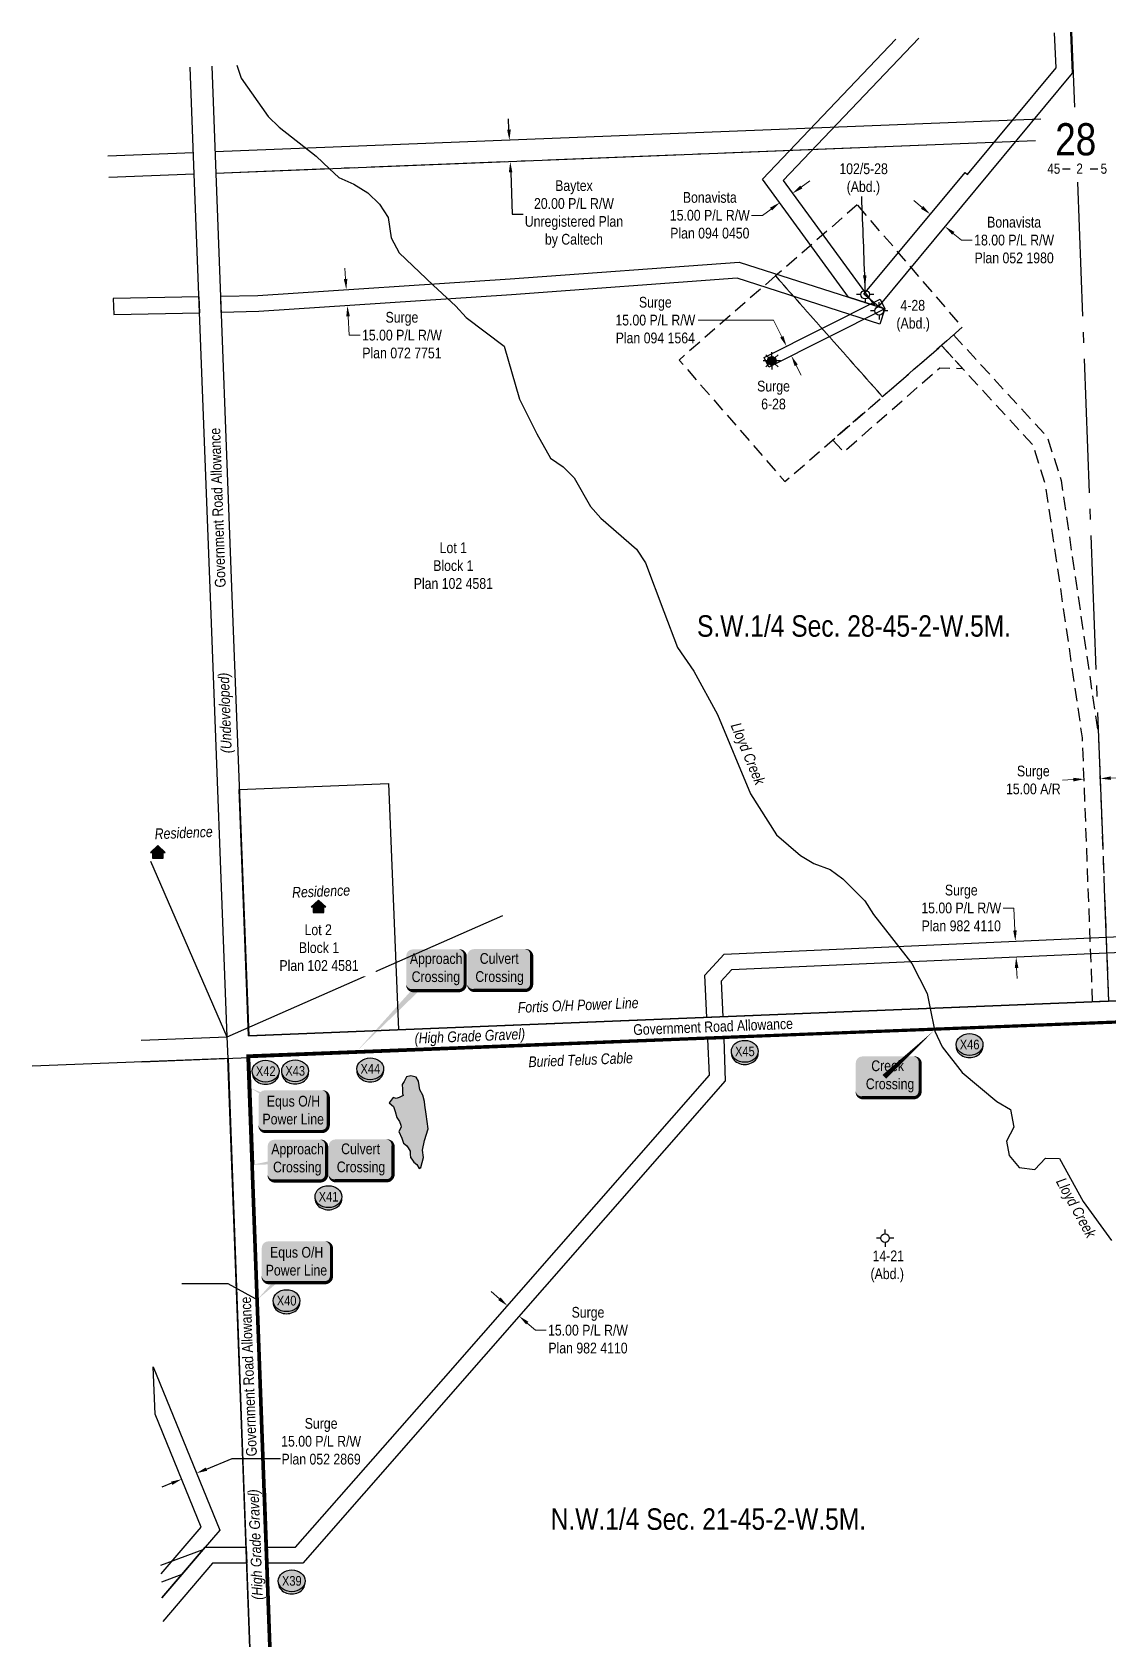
# Model space of a CAD drawing. Extents: x 685217 to 689013, y 5857541 to 5865900.
# Drawn here: x 685217 to 686221, y 5864336 to 5865836 of the extents above; entities that cross this region are included whole.
import ezdxf
from ezdxf.enums import TextEntityAlignment as Align

# ---------------------------------------------------------------- set-up
doc = ezdxf.new("R2010")
doc.units = 0
doc.header["$LTSCALE"] = 5
doc.header["$PDSIZE"] = 0.5
doc.linetypes.add('foc-ACCESSROAD', pattern=[3.75, 2.5, -1.25])
doc.linetypes.add('foc-QUARTERLINE', pattern=[33, 25, -3, 2, -3])
doc.layers.get('Defpoints').update_dxf_attribs({"color": 9})
for name, color, linetype in [('10', 1, 'Continuous'), ('9', 3, 'Continuous'), ('AS-POWER', 104, 'foc-POWER'), ('AS-POWER-T', 104, 'Continuous'), ('AS-RESIDENCE', 14, 'Continuous'), ('AS-TELEPHONE-T', 224, 'Continuous'), ('AS-TELUS', 224, 'foc-TEL'), ('C-RW', 13, 'Continuous'), ('C-SYMBOL', 7, 'Continuous'), ('CG-NOTES', 7, 'Continuous'), ('F-AR', 190, 'foc-ACCESSROAD'), ('F-RW', 190, 'Continuous'), ('F-WS', 190, 'foc-ACCESSROAD'), ('F-WS-S', 190, 'Continuous'), ('L-ROAD-T', 7, 'Continuous'), ('L-SEC', 7, 'Continuous'), ('L-SECLBL', 7, 'Continuous'), ('L-SECQ', 8, 'foc-QUARTERLINE'), ('L-TITLEDB', 4, 'Continuous'), ('L-TITLEDB-T', 4, 'Continuous'), ('P-CROSSINGS', 250, 'Continuous'), ('T-WATER', 160, 'Continuous'), ('T-WATER-H', 133, 'Continuous'), ('T-WATER-T', 170, 'Continuous')]:
    doc.layers.add(name, color=color, linetype=linetype)
for name, color, linetype, lineweight in [('F-AR-T', 190, 'Continuous', 9), ('F-RW-T', 190, 'Continuous', 9), ('F-WS-T', 190, 'Continuous', 9), ('T-TEXT', 48, 'Continuous', 18)]:
    doc.layers.add(name, color=color, linetype=linetype, lineweight=lineweight)
doc.layers.add('P-PROPOSED-WL4', color=7, linetype='Continuous', true_color=0x5b5bc8)
doc.styles.add('175L', font='ARIALN.TTF', dxfattribs={"height": 20})
doc.styles.add('80', font='ARIALN.TTF', dxfattribs={"height": 10})
doc.styles.add('80CG', font='ARIALN.TTF', dxfattribs={"height": 10})
doc.styles.add('80L', font='ARIALN.TTF', dxfattribs={"height": 10})
doc.styles.add('80LS', font='ARIALNI.TTF', dxfattribs={"height": 10})
doc.styles.add('Crossing', font='ARIALN.TTF', dxfattribs={"height": 10})
doc.styles.add('foc-LtypeFont', font='ARIALN.TTF', dxfattribs={"height": 7.35})
doc.styles.add('SIMPLEX', font='ARIALN.TTF')
doc.linetypes.add('foc-POWER', pattern='A,6,-1,["P",foc-LtypeFont,S=0.2,R=0,X=-0.625,Y=-0.75],-1.24,4', length=12.24)
doc.linetypes.add('foc-POWER-NOLINE', pattern='A,0,-4,["P",foc-LtypeFont,S=0.2,R=0,X=-0.625,Y=-0.75],-8.24', length=12.24)
doc.linetypes.add('foc-TEL', pattern='A,2,-1,["T",foc-LtypeFont,S=0.2,R=0,X=-0.425,Y=-0.75],-1.24,8', length=12.24)
doc.linetypes.add('foc-TEL-NOLINE', pattern='A,0,-2,["T",foc-LtypeFont,S=0.2,R=0,X=-0.425,Y=-0.75],-10.24', length=12.24)
doc.dimstyles.new('Compass 5 000', dxfattribs={"dimscale": 5, "dimtxt": 9, "dimasz": 2, "dimexe": 0.2, "dimexo": 0.0625, "dimgap": 0.5, "dimtad": 0, "dimtih": 1, "dimtoh": 1, "dimzin": 0, "dimdsep": 46, "dimtxsty": '80CG', "dimcen": 0.1, "dimse1": 1, "dimse2": 1, "dimclrd": 256, "dimclrt": 256, "dimaunit": 1, "dimadec": 4, "dimazin": 0, "dimtfac": 0.06, "dimtofl": 0, "dimtmove": 0, "dimatfit": 1, "dimfxl": 0.2, "dimtolj": 1, "dimtzin": 0, "dimlwd": -1, "dimarcsym": 0})

# ---------------------------------------------------------------- blocks, each defined once
blk = doc.blocks.new('L-SECLBL')
at = {"layer": '9', "color": 7}
for p, q in [((-5.1, -27.8), (-12.3, -27.8)), ((20.7, -27.8), (13.5, -27.8))]:
    blk.add_line(p, q, dxfattribs=at)
at = {"layer": '10', "color": 2, "style": 'SIMPLEX'}
blk.add_attdef('SEC', text='', height=30, dxfattribs=at).set_placement((0, 0), align=Align.MIDDLE)
at = {"layer": '10', "color": 5, "style": '80L'}
blk.add_attdef('TWP', text='', height=9.5, dxfattribs=at).set_placement((-14.4, -27.4), align=Align.MIDDLE_RIGHT)
blk.add_attdef('RGE', text='', height=9.5, dxfattribs=at).set_placement((3.6, -27.4), align=Align.MIDDLE_CENTER)
blk.add_attdef('MER', text='', height=9.5, dxfattribs=at).set_placement((23.2, -27.4), align=Align.MIDDLE_LEFT)
blk = doc.blocks.new('GAS')
h = blk.add_hatch(color=255)
h.dxf.hatch_style = 1
edge = h.paths.add_edge_path()
edge.add_arc((0, 0), 0.9, 0, 360)
for p, q in [((-0.81, 0), (-1.62, 0)), ((-0.57, 0.57), (-1.14, 1.14)), ((0, 0.81), (0, 1.62)), ((0.57, 0.57), (1.14, 1.14)), ((1.62, 0), (0.81, 0)), ((-0.57, -0.57), (-1.14, -1.14)), ((0, -0.81), (0, -1.62)), ((1.14, -1.14), (0.57, -0.57))]:
    blk.add_line(p, q)
blk.add_circle((0, 0), 0.8)
blk = doc.blocks.new('GABD')
for p, q in [((-0.81, 0), (-1.62, 0)), ((0, 0.81), (0, 1.62)), ((1.62, 0), (0.81, 0)), ((0, -0.81), (0, -1.62))]:
    blk.add_line(p, q)
blk.add_circle((0, 0), 0.8)
blk = doc.blocks.new('*D370')
at = {"layer": 'Defpoints', "color": 0, "transparency": 16777216}
for p in [(685538.3, 5865597.5), (685539.3, 5865582.5), (685510.6, 5865580.6)]:
    blk.add_point(p, dxfattribs=at)
at = {"layer": 'F-RW-T', "transparency": 16777216}
for p, q in [((685508.9, 5865605.6), (685508.3, 5865615.6)), ((685511.3, 5865570.7), (685512.4, 5865553.1)), ((685512.4, 5865553.1), (685522.4, 5865553.1))]:
    blk.add_line(p, q, dxfattribs=at)
for points in [[(685510.6, 5865605.7), (685507.3, 5865605.5), (685509.6, 5865595.6)], [(685512.9, 5865570.8), (685509.6, 5865570.5), (685510.6, 5865580.6)]]:
    blk.add_solid(points, dxfattribs=at)
at = {"layer": 'F-RW-T', "transparency": 16777216, "insert": (685561.5, 5865553.1), "char_height": 10, "attachment_point": 5, "style": '80CG'}
blk.add_mtext('\\A1;Surge\\P15.00 P/L R/W\\PPlan 072 7751', dxfattribs=at)
blk = doc.blocks.new('*D371')
at = {"layer": 'Defpoints', "color": 0, "transparency": 16777216}
for p in [(685913.8, 5865676.7), (685934.5, 5865673.6), (685922.4, 5865664.8)]:
    blk.add_point(p, dxfattribs=at)
at = {"layer": 'F-RW-T', "transparency": 16777216}
for p, q in [((685933.9, 5865691.3), (685942, 5865697.2)), ((685897.6, 5865664.9), (685887.6, 5865664.9)), ((685905.7, 5865670.8), (685897.6, 5865664.9))]:
    blk.add_line(p, q, dxfattribs=at)
for points in [[(685932.9, 5865692.7), (685934.9, 5865690), (685925.8, 5865685.4)], [(685904.7, 5865672.1), (685906.7, 5865669.4), (685913.8, 5865676.7)]]:
    blk.add_solid(points, dxfattribs=at)
at = {"layer": 'F-RW-T', "transparency": 16777216, "insert": (685848.6, 5865664.9), "char_height": 10, "attachment_point": 5, "style": '80CG'}
blk.add_mtext('\\A1;Bonavista\\P15.00 P/L R/W\\PPlan 094 0450', dxfattribs=at)
blk = doc.blocks.new('*D372')
at = {"layer": 'Defpoints', "color": 0, "transparency": 16777216}
for p in [(686126.5, 5864987.6), (686133.6, 5864987.9), (686127.2, 5864972.6)]:
    blk.add_point(p, dxfattribs=at)
at = {"layer": 'F-RW-T', "transparency": 16777216}
for p, q in [((686132.2, 5865018.8), (686122.2, 5865018.8)), ((686133.2, 5864997.9), (686132.2, 5865018.8)), ((686134.7, 5864963), (686135.2, 5864953))]:
    blk.add_line(p, q, dxfattribs=at)
for points in [[(686134.8, 5864998), (686131.5, 5864997.8), (686133.6, 5864987.9)], [(686136.4, 5864963), (686133, 5864962.9), (686134.3, 5864972.9)]]:
    blk.add_solid(points, dxfattribs=at)
at = {"layer": 'F-RW-T', "transparency": 16777216, "insert": (686083.1, 5865018.8), "char_height": 10, "attachment_point": 5, "style": '80CG'}
blk.add_mtext('\\A1;Surge\\P15.00 P/L R/W\\PPlan 982 4110', dxfattribs=at)
blk = doc.blocks.new('*D373')
at = {"layer": 'Defpoints', "color": 0, "transparency": 16777216}
for p in [(686053.2, 5865664.7), (686067, 5865653.3), (686067.9, 5865654.5)]:
    blk.add_point(p, dxfattribs=at)
at = {"layer": 'F-RW-T', "transparency": 16777216}
for p, q in [((686046.5, 5865672.3), (686038.8, 5865678.7)), ((686075.6, 5865648.1), (686083.3, 5865641.8)), ((686083.3, 5865641.8), (686093.3, 5865641.8))]:
    blk.add_line(p, q, dxfattribs=at)
for points in [[(686047.6, 5865673.6), (686045.5, 5865671), (686054.2, 5865665.9)], [(686076.7, 5865649.4), (686074.6, 5865646.9), (686067.9, 5865654.5)]]:
    blk.add_solid(points, dxfattribs=at)
at = {"layer": 'F-RW-T', "transparency": 16777216, "insert": (686132.4, 5865641.8), "char_height": 10, "attachment_point": 5, "style": '80CG'}
blk.add_mtext('\\A1;Bonavista\\P18.00 P/L R/W\\PPlan 052 1980', dxfattribs=at)
blk = doc.blocks.new('*D374')
at = {"layer": 'Defpoints', "color": 0, "transparency": 16777216}
for p in [(686197.6, 5865139), (686197.7, 5865137.5), (686212.6, 5865138.1)]:
    blk.add_point(p, dxfattribs=at)
at = {"layer": 'F-AR-T', "transparency": 16777216}
for p, q in [((686187.6, 5865138.6), (686177.6, 5865138.2)), ((686222.6, 5865140), (686232.5, 5865140.3))]:
    blk.add_line(p, q, dxfattribs=at)
for points in [[(686187.5, 5865140.3), (686187.7, 5865136.9), (686197.6, 5865139)], [(686222.5, 5865141.6), (686222.6, 5865138.3), (686212.6, 5865139.6)]]:
    blk.add_solid(points, dxfattribs=at)
at = {"layer": 'F-AR-T', "transparency": 16777216, "insert": (686150.3, 5865138.2), "char_height": 10, "attachment_point": 5, "style": '80CG'}
blk.add_mtext('\\A1;Surge\\P15.00 A/R', dxfattribs=at)
blk = doc.blocks.new('*D386')
at = {"layer": 'Defpoints', "color": 0, "transparency": 16777216}
for p in [(685659.5, 5864647.3), (685670.5, 5864637.8), (685670.8, 5864638.2)]:
    blk.add_point(p, dxfattribs=at)
at = {"layer": 'F-RW-T', "transparency": 16777216}
for p, q in [((685652.4, 5864654.4), (685644.8, 5864661)), ((685678.4, 5864631.6), (685685.9, 5864625)), ((685685.9, 5864625), (685695.9, 5864625))]:
    blk.add_line(p, q, dxfattribs=at)
for points in [[(685653.5, 5864655.6), (685651.3, 5864653.1), (685659.9, 5864647.8)], [(685679.5, 5864632.9), (685677.3, 5864630.4), (685670.8, 5864638.2)]]:
    blk.add_solid(points, dxfattribs=at)
at = {"layer": 'F-RW-T', "transparency": 16777216, "insert": (685735, 5864625), "char_height": 10, "attachment_point": 5, "style": '80CG'}
blk.add_mtext('\\A1;Surge\\P15.00 P/L R/W\\PPlan 982 4110', dxfattribs=at)
blk = doc.blocks.new('xing2')
h = blk.add_hatch(color=50)
h.dxf.hatch_style = 1
edge = h.paths.add_edge_path()
edge.add_ellipse((0, 0), major_axis=(-12.5, 0), ratio=0.816297, start_angle=0, end_angle=360)
h = blk.add_hatch(color=250)
h.dxf.hatch_style = 1
edge = h.paths.add_edge_path()
edge.add_ellipse((0, -2), major_axis=(-12.5, 0), ratio=0.816297, start_angle=0, end_angle=180)
edge.add_line((12.5, -2), (12.5, 0))
edge.add_ellipse((0, 0), major_axis=(-12.5, 0), ratio=0.816297, start_angle=0, end_angle=180, ccw=False)
edge.add_line((-12.5, 0), (-12.5, -2))
at = {"color": 250}
blk.add_ellipse((0, 0), major_axis=(-12.5, 0), ratio=0.816297, dxfattribs=at)
blk.add_ellipse((0, -2), major_axis=(-12.5, 0), ratio=0.816297, start_param=0, end_param=3.141593, dxfattribs=at)
at = {"color": 250, "style": 'Crossing'}
blk.add_attdef('CROSSING', text='', height=9, dxfattribs=at).set_placement((0.1, 0), align=Align.MIDDLE_CENTER)
at = {"color": 250, "style": 'Crossing', "flags": 1}
for tag, p in [('OWNER', (0.1, -12.5)), ('DESCRIPTION', (0.1, -25.8)), ('LOCATION', (0.1, -39.3)), ('DWG_REF', (0.1, -52.8))]:
    blk.add_attdef(tag, text='', height=9, dxfattribs=at).set_placement(p, align=Align.MIDDLE_CENTER)
blk = doc.blocks.new('*D414')
at = {"layer": 'C-RW', "transparency": 16777216}
for p, q in [((685661.3, 5865744.9), (685660.9, 5865754.9)), ((685662.9, 5865704.9), (685664.4, 5865666.1)), ((685664.4, 5865666.1), (685674.4, 5865666.1))]:
    blk.add_line(p, q, dxfattribs=at)
for points in [[(685663, 5865745), (685659.6, 5865744.8), (685661.7, 5865734.9)], [(685664.5, 5865705), (685661.2, 5865704.9), (685662.5, 5865714.9)]]:
    blk.add_solid(points, dxfattribs=at)
at = {"layer": 'Defpoints', "color": 0, "transparency": 16777216}
for p in [(685681.3, 5865735.7), (685662.5, 5865714.9), (685682.1, 5865715.7)]:
    blk.add_point(p, dxfattribs=at)
at = {"layer": 'C-RW', "transparency": 16777216, "insert": (685721.9, 5865666.1), "char_height": 10, "attachment_point": 5, "style": '80CG'}
blk.add_mtext('\\A1;Baytex\\P20.00 P/L R/W\\PUnregistered Plan\\Pby Caltech', dxfattribs=at)
blk = doc.blocks.new('*U433')
h = blk.add_hatch(color=255)
edge = h.paths.add_edge_path()
edge.add_line((-26.5, -20), (26.5, -20))
edge.add_arc((26.5, -14), 6, 270, 360)
edge.add_line((32.5, -14), (32.5, 12.5))
edge.add_arc((26.5, 12.5), 6, 0, 90)
edge.add_line((26.5, 18.5), (-26.5, 18.5))
edge.add_arc((-26.5, 12.5), 6, 90, 180)
edge.add_line((-32.5, 12.5), (-32.5, -14))
edge.add_arc((-26.5, -14), 6, 180, 270)
at = {"color": 104, "flags": 128}
blk.add_lwpolyline([(-26.5, -20, 3, 3, 0), (26.5, -20, 3, 3, 0.414214), (32.5, -14, 3, 3, 0), (32.5, 12.5, 3, 0, 0.414214), (26.5, 18.5, 0, 0, 0), (-26.5, 18.5, 0, 0, 0.414214), (-32.5, 12.5, 0, 0, 0), (-32.5, -14, 0, 3, 0.414214)], format="xyseb", close=True, dxfattribs=at)
blk.add_lwpolyline([(-36.8, -35.9, 0, 7.5, 0), (0, 0, 0, 0, 0)], format="xyseb", dxfattribs=at)
at = {"color": 104, "style": '80'}
blk.add_attdef('ENTER_TEXT_001', (-26.8, -4.9), '', height=10, dxfattribs=at)
blk = doc.blocks.new('*U431')
h = blk.add_hatch(color=59)
edge = h.paths.add_edge_path()
edge.add_line((-21.5, -20), (21.5, -20))
edge.add_arc((21.5, -14), 6, 270, 360)
edge.add_line((27.5, -14), (27.5, 12.5))
edge.add_arc((21.5, 12.5), 6, 0, 90)
edge.add_line((21.5, 18.5), (-21.5, 18.5))
edge.add_arc((-21.5, 12.5), 6, 90, 180)
edge.add_line((-27.5, 12.5), (-27.5, -14))
edge.add_arc((-21.5, -14), 6, 180, 270)
at = {"color": 1, "flags": 128}
blk.add_lwpolyline([(-21.5, -20, 3, 3, 0), (21.5, -20, 3, 3, 0.414214), (27.5, -14, 3, 3, 0), (27.5, 12.5, 3, 0, 0.414214), (21.5, 18.5, 0, 0, 0), (-21.5, 18.5, 0, 0, 0.414214), (-27.5, 12.5, 0, 0, 0), (-27.5, -14, 0, 3, 0.414214)], format="xyseb", close=True, dxfattribs=at)
blk.add_lwpolyline([(-42.6, -5, 0, 7.5, 0), (0, 0, 0, 0, 0)], format="xyseb", dxfattribs=at)
at = {"color": 1, "style": '80'}
blk.add_attdef('ENTER_TEXT_001', (-36, -5), '', height=10, dxfattribs=at)
blk = doc.blocks.new('*U419')
h = blk.add_hatch(color=254)
edge = h.paths.add_edge_path()
edge.add_line((-24, -20), (24, -20))
edge.add_arc((24, -14), 6, 270, 360)
edge.add_line((30, -14), (30, 12.5))
edge.add_arc((24, 12.5), 6, 0, 90)
edge.add_line((24, 18.5), (-24, 18.5))
edge.add_arc((-24, 12.5), 6, 90, 180)
edge.add_line((-30, 12.5), (-30, -14))
edge.add_arc((-24, -14), 6, 180, 270)
at = {"color": 160, "flags": 128}
blk.add_lwpolyline([(-24, -20, 3, 3, 0), (24, -20, 3, 3, 0.414214), (30, -14, 3, 3, 0), (30, 12.5, 3, 0, 0.414214), (24, 18.5, 0, 0, 0), (-24, 18.5, 0, 0, 0.414214), (-30, 12.5, 0, 0, 0), (-30, -14, 0, 3, 0.414214)], format="xyseb", close=True, dxfattribs=at)
at = {"color": 160, "style": '80'}
blk.add_attdef('ENTER_TEXT_001', (-26.8, -4.9), '', height=10, dxfattribs=at)
blk = doc.blocks.new('*U434')
h = blk.add_hatch(color=255)
edge = h.paths.add_edge_path()
edge.add_line((-26.5, -20), (26.5, -20))
edge.add_arc((26.5, -14), 6, 270, 360)
edge.add_line((32.5, -14), (32.5, 12.5))
edge.add_arc((26.5, 12.5), 6, 0, 90)
edge.add_line((26.5, 18.5), (-26.5, 18.5))
edge.add_arc((-26.5, 12.5), 6, 90, 180)
edge.add_line((-32.5, 12.5), (-32.5, -14))
edge.add_arc((-26.5, -14), 6, 180, 270)
at = {"color": 104, "flags": 128}
blk.add_lwpolyline([(-39.8, 20.5, 0, 7.5, 0), (0, 0, 0, 0, 0)], format="xyseb", dxfattribs=at)
blk.add_lwpolyline([(-26.5, -20, 3, 3, 0), (26.5, -20, 3, 3, 0.414214), (32.5, -14, 3, 3, 0), (32.5, 12.5, 3, 0, 0.414214), (26.5, 18.5, 0, 0, 0), (-26.5, 18.5, 0, 0, 0.414214), (-32.5, 12.5, 0, 0, 0), (-32.5, -14, 0, 3, 0.414214)], format="xyseb", close=True, dxfattribs=at)
at = {"color": 104, "style": '80'}
blk.add_attdef('ENTER_TEXT_001', (-26.8, -4.9), '', height=10, dxfattribs=at)
blk = doc.blocks.new('*U450')
h = blk.add_hatch(color=59)
edge = h.paths.add_edge_path()
edge.add_line((-21.5, -20), (21.5, -20))
edge.add_arc((21.5, -14), 6, 270, 360)
edge.add_line((27.5, -14), (27.5, 12.5))
edge.add_arc((21.5, 12.5), 6, 0, 90)
edge.add_line((21.5, 18.5), (-21.5, 18.5))
edge.add_arc((-21.5, 12.5), 6, 90, 180)
edge.add_line((-27.5, 12.5), (-27.5, -14))
edge.add_arc((-21.5, -14), 6, 180, 270)
at = {"color": 1, "flags": 128}
blk.add_lwpolyline([(-21.5, -20, 3, 3, 0), (21.5, -20, 3, 3, 0.414214), (27.5, -14, 3, 3, 0), (27.5, 12.5, 3, 0, 0.414214), (21.5, 18.5, 0, 0, 0), (-21.5, 18.5, 0, 0, 0.414214), (-27.5, 12.5, 0, 0, 0), (-27.5, -14, 0, 3, 0.414214)], format="xyseb", close=True, dxfattribs=at)
blk.add_lwpolyline([(-73.1, -75.9, 0, 7.5, 0), (0, 0, 0, 0, 0)], format="xyseb", dxfattribs=at)
at = {"color": 1, "style": '80'}
blk.add_attdef('ENTER_TEXT_001', (-36, -5), '', height=10, dxfattribs=at)
blk = doc.blocks.new('res_occ')
for points in [[(0.1, 0.89), (-1.26, -0.37), (1.46, -0.37)], [(-0.9, -1.43), (1.1, -1.43), (1.1, -0.37), (-0.9, -0.37)]]:
    blk.add_hatch(color=14).paths.add_polyline_path(points)
at = {"color": 14}
for points in [[(0.1, 0.89), (-1.26, -0.37), (1.46, -0.37)], [(-0.9, -1.43), (1.1, -1.43), (1.1, -0.37), (-0.9, -0.37)]]:
    blk.add_lwpolyline(points, close=True, dxfattribs=at)

msp = doc.modelspace()

# ---------------------------------------------------------------- hatches: boundary and pattern name
at = {"layer": 'T-WATER-H'}
h = msp.add_hatch(color=256, dxfattribs=at)
h.dxf.hatch_style = 1
h.paths.add_polyline_path([(685579.216, 5864776.861), (685581.619, 5864786.142), (685580.527, 5864792.802), (685582.384, 5864802.084), (685586.097, 5864813.003), (685584.022, 5864826.651), (685582.93, 5864834.841), (685582.602, 5864838.335), (685580.855, 5864844.122), (685578.234, 5864849.267), (685576.923, 5864857.456), (685574.739, 5864861.06), (685569.824, 5864862.152), (685565.783, 5864861.387), (685563.489, 5864857.129), (685561.851, 5864854.072), (685561.96, 5864849.813), (685562.07, 5864845.773), (685562.616, 5864844.026), (685559.011, 5864841.951), (685556.172, 5864841.296), (685553.223, 5864841.951), (685549.509, 5864837.256), (685553.55, 5864833.544), (685555.298, 5864829.067), (685556.609, 5864823.498), (685559.121, 5864819.567), (685560.431, 5864816.401), (685560.65, 5864814.326), (685558.684, 5864810.395), (685561.305, 5864804.172), (685562.834, 5864799.476), (685565.892, 5864797.293), (685567.421, 5864795), (685569.06, 5864792.051), (685569.278, 5864789.103), (685569.497, 5864786.264), (685570.698, 5864784.408), (685572.445, 5864781.897), (685575.394, 5864779.713), (685577.688, 5864776)])

# ---------------------------------------------------------------- linework, layer by layer
at = {"layer": 'AS-POWER', "linetype": 'foc-POWER-NOLINE', "flags": 128}
msp.add_lwpolyline([(685418.625, 5864899.469), (686220.478, 5864931.829), (686479.283, 5864942.254)], dxfattribs=at)
at = {"layer": 'AS-POWER', "flags": 128}
for points in [[(685542.804, 5861567.757), (685507.515, 5862470.797), (685478.189, 5863273.084), (685448.923, 5864076.216), (685419.389, 5864879.369)], [(685356.256, 5864668.573), (685399.152, 5864668.573), (685424.648, 5864654.725)]]:
    msp.add_lwpolyline(points, dxfattribs=at)
at = {"layer": 'AS-TELUS'}
for p in [(685216.657, 5864871.512), (685428.902, 5864075.326)]:
    msp.add_line(p, (685399.121, 5864878.637), dxfattribs=at)
at = {"layer": 'AS-TELUS', "flags": 128}
for points in [[(685327.157, 5865062.442), (685398.345, 5864898.735)], [(685399.292, 5864878.559), (685398.502, 5864898.657), (685655.625, 5865011.875)]]:
    msp.add_lwpolyline(points, dxfattribs=at)
at = {"layer": 'AS-TELUS', "linetype": 'foc-TEL-NOLINE', "flags": 128}
for points in [[(685318.978, 5864875.418), (685419.389, 5864879.369), (686221.243, 5864911.729), (687022.778, 5864944.017), (687026.591, 5864844.026)], [(685402.963, 5864778.711), (685399.292, 5864878.559)]]:
    msp.add_lwpolyline(points, dxfattribs=at)
at = {"layer": 'C-RW', "flags": 128}
for points in [[(686157.157, 5865754.574), (685387.228, 5865724.031)], [(686152.207, 5865734.362), (685387.985, 5865704.045)], [(685367.128, 5865723.229), (685287.266, 5865720.04)], [(685367.886, 5865703.243), (685288.064, 5865700.056)]]:
    msp.add_lwpolyline(points, dxfattribs=at)
at = {"layer": 'F-AR', "flags": 128}
for points in [[(686075.824, 5865553.443), (686163.375, 5865458.103), (686176.302, 5865417.485), (686211.066, 5865178.932), (686220.478, 5864931.829), (686205.612, 5864931.216), (686196.108, 5865177.557), (686161.636, 5865414.106), (686150.086, 5865450.397), (686064.776, 5865543.297)], [(685963.21, 5865455.349), (685973.476, 5865444.232), (686063.179, 5865522.772), (686084.239, 5865522.103), (686064.776, 5865543.297), (685963.21, 5865455.349)]]:
    msp.add_lwpolyline(points, close=True, dxfattribs=at)
at = {"layer": 'F-RW', "flags": 128}
for points in [[(686043.673, 5865830.151), (685917.046, 5865697.413), (686002.198, 5865580.768), (685977.948, 5865588.566), (685897.807, 5865698.645), (686022.19, 5865829.298)], [(686185.083, 5865835.764), (686186.655, 5865797.359), (686005.864, 5865579.847), (685992.123, 5865591.344), (686086.632, 5865704.854), (686088.942, 5865702.937), (686171.493, 5865802.512), (686170.153, 5865835.171)], [(685336.886, 5864397.69), (685374.135, 5864441.347), (685331.297, 5864546.778), (685329.647, 5864590.804), (685391.537, 5864438.557), (685376.112, 5864420.413), (685356.322, 5864397.102), (685337.724, 5864375.347)], [(685336.578, 5864405.911), (685376.112, 5864420.413), (685356.322, 5864397.102), (685337.171, 5864390.087)], [(685337.719, 5864375.48), (685376.112, 5864420.413), (685378.052, 5864422.698), (685416.273, 5864422.7), (685416.713, 5864407.656), (685384.939, 5864407.681), (685338.547, 5864353.381)]]:
    msp.add_lwpolyline(points, dxfattribs=at)
for points in [[(686011.825, 5865577.673), (686007.302, 5865563.396), (685874.116, 5865606.199), (685663.585, 5865590.827), (685427.915, 5865575.123), (685393.047, 5865574.398), (685392.489, 5865589.386), (685427.195, 5865590.173), (685662.557, 5865605.784), (685875.957, 5865621.362), (685977.948, 5865588.566), (686011.825, 5865577.673)], [(685292.851, 5865572.368), (685372.877, 5865573.98), (685372.324, 5865588.969), (685292.289, 5865587.359)], [(686011.825, 5865577.673), (685903.636, 5865523.222), (685899.18, 5865532.156), (686007.401, 5865586.602), (686011.825, 5865577.673)], [(687021.961, 5864964.074), (686998.229, 5864963.11), (686940.445, 5865008.781), (686218.827, 5864976.706), (685868.906, 5864961.159), (685859.34, 5864950.731), (685860.764, 5864917.293), (685845.781, 5864916.688), (685844.093, 5864956.301), (685862.036, 5864975.863), (686218.235, 5864991.692), (686945.314, 5865024.01), (687021.396, 5864964.052)], [(685462.33, 5864422.701), (685600.209, 5864579.663), (685848.384, 5864862.945), (685846.635, 5864896.598), (685861.619, 5864897.202), (685862.807, 5864857.581), (685469.157, 5864407.697), (685436.81, 5864407.671), (685436.219, 5864422.681), (685462.33, 5864422.701)]]:
    msp.add_lwpolyline(points, close=True, dxfattribs=at)
at = {"layer": 'F-RW-T'}
for p, q in [((685907.934, 5865567.142), (685837.815, 5865567.142)), ((685915.723, 5865551.667), (685907.934, 5865567.142)), ((685929.198, 5865524.892), (685933.694, 5865515.96))]:
    msp.add_line(p, q, dxfattribs=at)
for points in [[(685917.211, 5865552.416), (685914.234, 5865550.917), (685920.218, 5865542.734)], [(685930.687, 5865525.641), (685927.709, 5865524.143), (685924.702, 5865533.825)]]:
    msp.add_solid(points, dxfattribs=at)
at = {"layer": 'F-WS', "flags": 128}
for points in [[(685986.152, 5865674.783), (685909.918, 5865608.351), (686009.642, 5865495.77), (686084.119, 5865560.672), (685986.152, 5865674.783)], [(685909.918, 5865608.351), (685819.928, 5865529.931), (685918.629, 5865416.539), (686009.642, 5865495.77), (685909.918, 5865608.351)]]:
    msp.add_lwpolyline(points, close=True, dxfattribs=at)
at = {"layer": 'F-WS-S'}
for p, q in [((685379.204, 5864495.45), (685403.264, 5864505.231)), ((685403.264, 5864505.231), (685448.263, 5864505.396)), ((685346.726, 5864482.247), (685337.462, 5864478.482))]:
    msp.add_line(p, q, dxfattribs=at)
for points in [[(685378.576, 5864496.994), (685379.832, 5864493.906), (685369.94, 5864491.684)], [(685346.099, 5864483.791), (685347.354, 5864480.703), (685355.99, 5864486.013)]]:
    msp.add_solid(points, dxfattribs=at)
at = {"layer": 'L-SEC'}
for p, q in [((685367.886, 5865703.248), (685364.099, 5865803.176)), ((685384.199, 5865803.974), (685387.985, 5865704.045)), ((685383.206, 5865300.954), (685367.886, 5865703.248)), ((685387.985, 5865704.045), (685403.305, 5865301.758)), ((685398.526, 5864898.658), (685383.206, 5865300.954)), ((685403.305, 5865301.758), (685418.625, 5864899.469)), ((686220.478, 5864931.829), (687022.017, 5864964.118)), ((686621.248, 5864947.973), (686220.478, 5864931.829)), ((685418.625, 5864899.469), (686220.478, 5864931.829)), ((686220.478, 5864931.829), (685819.552, 5864915.649)), ((685819.552, 5864915.649), (685418.625, 5864899.469)), ((685820.316, 5864895.549), (686221.243, 5864911.729)), ((686221.243, 5864911.729), (685820.316, 5864895.549)), ((685318.225, 5864895.504), (685398.526, 5864898.658)), ((685820.316, 5864895.549), (685419.389, 5864879.369)), ((685399.292, 5864878.559), (685318.978, 5864875.404)), ((685399.292, 5864878.559), (685414.058, 5864476.985)), ((685402.963, 5864778.711), (685399.292, 5864878.559)), ((685399.292, 5864878.559), (685414.058, 5864476.985)), ((685419.389, 5864879.369), (685423.061, 5864779.519)), ((685414.058, 5864476.985), (685428.825, 5864075.409)), ((685414.058, 5864476.985), (685428.825, 5864075.409)), ((685448.923, 5864076.216), (685434.156, 5864477.793)), ((685448.923, 5864076.216), (685434.156, 5864477.793))]:
    msp.add_line(p, q, dxfattribs=at)
at = {"layer": 'L-SECQ', "flags": 128}
for points in [[(686186.055, 5865835.631), (686188.713, 5865765.837)], [(686152.207, 5865734.362), (685387.985, 5865704.045)], [(685367.886, 5865703.248), (685288.064, 5865700.056)], [(686191.377, 5865695.888), (686220.478, 5864931.829)]]:
    msp.add_lwpolyline(points, dxfattribs=at)
at = {"layer": 'L-TITLEDB', "flags": 128}
msp.add_lwpolyline([(685409.826, 5865129.347), (685549.109, 5865134.936), (685558.329, 5864905.155), (685418.462, 5864899.543)], close=True, dxfattribs=at)
at = {"layer": 'P-PROPOSED-WL4', "linetype": 'Continuous', "flags": 128}
msp.add_lwpolyline([(687267.004, 5858496.461, 3, 3, 0), (687240.562, 5859188.953, 3, 3, 0), (687257.664, 5859189.606, 3, 3, 0), (687253.436, 5859300.452, 3, 3, 0), (687238.274, 5859704.05, 3, 3, 0), (687221.172, 5859703.406, 3, 3, 0), (687206.128, 5860103.987, 3, 3, 0), (687175.824, 5860898.586, 3, 3, 0), (687132.854, 5860896.948, 3, 3, 0), (687132.207, 5860914.056, 3, 3, 0), (686379.047, 5860885.638, 3, 3, 0), (686350.627, 5861679.263, 3, 3, 0), (686349.889, 5861697.865, 3, 3, 0), (685537.848, 5861666.14, 3, 3, 0), (685506.016, 5862470.74, 3, 3, 0), (685476.69, 5863273.03, 3, 3, 0), (685447.424, 5864076.161, 3, 3, 0), (685417.835, 5864880.808, 3, 3, 0), (686610.664, 5864927.416, 3, 3, 0), (686609.854, 5864947.514, 0, 0, 0)], format="xyseb", dxfattribs=at)
at = {"layer": 'T-WATER', "linetype": 'Continuous'}
for points in [[(685407.391, 5865804.895), (685411.538, 5865792.867), (685436.747, 5865757.078), (685447.048, 5865747.26), (685481.61, 5865720.001), (685493.928, 5865708.371), (685502.493, 5865700.341), (685516.635, 5865694.095), (685529.741, 5865685.917), (685540.516, 5865675.314), (685548.694, 5865662.897), (685551.426, 5865643.93), (685559.004, 5865629.978), (685590.498, 5865599.847), (685611.84, 5865580.333), (685621.533, 5865569.757), (685656.764, 5865542.849), (685671.147, 5865493.535), (685687.306, 5865461.213), (685700.095, 5865438.399), (685711.902, 5865430.273), (685722.262, 5865420.212), (685737.338, 5865393.413), (685747.126, 5865382.572), (685780.172, 5865353.603)], [(685780.172, 5865353.603), (685788.515, 5865340.856), (685805.629, 5865295.29), (685818.591, 5865261.726), (685833.662, 5865239.721), (685855.704, 5865199.35), (685886.621, 5865125.429), (685910.909, 5865087.21), (685933.111, 5865067.922), (685945.727, 5865060.267), (685960.954, 5865054.771), (685972.529, 5865046.107), (685993.037, 5865025.666), (686001.177, 5865012.827), (686037.053, 5864967.03), (686051.288, 5864939.15), (686054.109, 5864925.081), (686058.112, 5864905.119), (686058.338, 5864903.999), (686065.282, 5864889.424), (686084.049, 5864865.491), (686116.249, 5864838.275), (686129.013, 5864830.989), (686132.079, 5864814.325), (686125.242, 5864801.278), (686127.677, 5864788.018), (686137.179, 5864776.863), (686151.83, 5864774.774), (686161.661, 5864785.362), (686174.657, 5864785.248), (686196.845, 5864744.957), (686223.312, 5864708.637)]]:
    msp.add_lwpolyline(points, dxfattribs=at)
at = {"layer": 'T-WATER', "flags": 128}
msp.add_lwpolyline([(685579.216, 5864776.861), (685581.619, 5864786.142), (685580.527, 5864792.802), (685582.384, 5864802.084), (685586.097, 5864813.003), (685584.022, 5864826.651), (685582.93, 5864834.841), (685582.602, 5864838.335), (685580.855, 5864844.122), (685578.234, 5864849.267), (685576.923, 5864857.456), (685574.739, 5864861.06), (685569.824, 5864862.152), (685565.783, 5864861.387), (685563.489, 5864857.129), (685561.851, 5864854.072), (685561.96, 5864849.813), (685562.07, 5864845.773), (685562.616, 5864844.026), (685559.011, 5864841.951), (685556.172, 5864841.296), (685553.223, 5864841.951), (685549.509, 5864837.256), (685553.55, 5864833.544), (685555.298, 5864829.067), (685556.609, 5864823.498), (685559.121, 5864819.567), (685560.431, 5864816.401), (685560.65, 5864814.326), (685558.684, 5864810.395), (685561.305, 5864804.172), (685562.834, 5864799.476), (685565.892, 5864797.293), (685567.421, 5864795), (685569.06, 5864792.051), (685569.278, 5864789.103), (685569.497, 5864786.264), (685570.698, 5864784.408), (685572.445, 5864781.897), (685575.394, 5864779.713), (685577.688, 5864776), (685579.216, 5864776.861)], close=True, dxfattribs=at)
at = {"layer": 'T-WATER-T', "color": 160, "flags": 128}
msp.add_lwpolyline([(686058.224, 5864905.024, 0, 4.998, 0), (686011.357, 5864861.329, 0, 0, 0)], format="xyseb", dxfattribs=at)

# ---------------------------------------------------------------- block references
at = {"layer": 'AS-POWER-T'}
ref = msp.add_blockref('*U434', (685460.279, 5864830.329), dxfattribs=dict(at, xscale=0.9998299877283919, yscale=0.9998299877283919, zscale=0.9998299877283919))
ref.add_attrib('ENTER_TEXT_001', 'Equs O/H', (685435.475, 5864833.654), dxfattribs={"layer": '0', "color": 104, "height": 9.9983, "style": '80'})
ref.add_attrib('ENTER_TEXT_002', 'Power Line', (685431.44, 5864816.991), dxfattribs={"layer": '0', "color": 104, "height": 9.9983, "style": '80'})
ref = msp.add_blockref('*U433', (685463.283, 5864689.378), dxfattribs=dict(at, xscale=0.9998299877283919, yscale=0.9998299877283919, zscale=0.9998299877283919))
ref.add_attrib('ENTER_TEXT_001', 'Equs O/H', (685438.478, 5864692.704), dxfattribs={"layer": '0', "color": 104, "height": 9.9983, "style": '80'})
ref.add_attrib('ENTER_TEXT_002', 'Power Line', (685434.444, 5864676.04), dxfattribs={"layer": '0', "color": 104, "height": 9.9983, "style": '80'})
at = {"layer": 'AS-RESIDENCE', "xscale": 5, "yscale": 5, "zscale": 5}
msp.add_blockref('res_occ', (685333.389, 5865072.599), dxfattribs=at)
at = {"layer": 'CG-NOTES'}
ref = msp.add_blockref('*U450', (685593.016, 5864961.727), dxfattribs=dict(at, xscale=0.999081924950458, yscale=0.999081924950458, zscale=0.999081924950458))
ref.add_attrib('ENTER_TEXT_001', 'Approach', (685568.915, 5864966.615), dxfattribs={"layer": '0', "color": 1, "height": 9.9908, "style": '80'})
ref.add_attrib('ENTER_TEXT_002', 'Crossing', (685570.561, 5864949.786), dxfattribs={"layer": '0', "color": 1, "height": 9.9908, "style": '80'})
ref = msp.add_blockref('*U419', (686014.718, 5864861.871), dxfattribs=dict(at, xscale=1.000131017163248, yscale=1.000131017163248, zscale=1.000131017163248))
ref.add_attrib('ENTER_TEXT_001', 'Creek', (685999.187, 5864866.675), dxfattribs={"layer": '0', "color": 160, "height": 10.0013, "style": '80'})
ref.add_attrib('ENTER_TEXT_002', ' Crossing', (685990.919, 5864849.829), dxfattribs={"layer": '0', "color": 160, "height": 10.0013, "style": '80'})
ref = msp.add_blockref('*U431', (685463.772, 5864784.193), dxfattribs=dict(at, xscale=0.999081924950458, yscale=0.999081924950458, zscale=0.999081924950458))
ref.add_attrib('ENTER_TEXT_001', 'Approach', (685439.671, 5864789.08), dxfattribs={"layer": '0', "color": 1, "height": 9.9908, "style": '80'})
ref.add_attrib('ENTER_TEXT_002', 'Crossing', (685441.316, 5864772.252), dxfattribs={"layer": '0', "color": 1, "height": 9.9908, "style": '80'})
ref = msp.add_blockref('*U419', (685523.203, 5864784.42), dxfattribs=dict(at, xscale=1.000131017163248, yscale=1.000131017163248, zscale=1.000131017163248))
ref.add_attrib('ENTER_TEXT_001', 'Culvert', (685504.821, 5864789.224), dxfattribs={"layer": '0', "color": 160, "height": 10.0013, "style": '80'})
ref.add_attrib('ENTER_TEXT_002', 'Crossing', (685500.724, 5864772.378), dxfattribs={"layer": '0', "color": 160, "height": 10.0013, "style": '80'})
at = {"layer": 'F-WS-S', "color": 6, "xscale": 5, "yscale": 5, "zscale": 5}
for name, p in [('GABD', (685993.475, 5865590.931)), ('GABD', (686006.58, 5865575.844)), ('GAS', (685906.503, 5865529.222))]:
    msp.add_blockref(name, p, dxfattribs=at)
at = {"layer": 'F-WS-S', "xscale": 5, "yscale": 5, "zscale": 5}
msp.add_blockref('GABD', (686012.007, 5864710.872), dxfattribs=at)
at = {"layer": 'L-SECLBL'}
msp.add_blockref('L-SECLBL', (686189.855, 5865735.855), dxfattribs=at).add_auto_attribs({'SEC': '28', 'TWP': '45', 'RGE': '2', 'MER': '5'})
at = {"layer": 'P-CROSSINGS'}
for p, values in [((685881.196, 5864885.129), {'CROSSING': 'X45'}), ((686090.814, 5864891.509), {'CROSSING': 'X46'}), ((685531.941, 5864868.855), {'CROSSING': 'X44'}), ((685434.38, 5864866.643), {'CROSSING': 'X42'}), ((685461.845, 5864866.92), {'CROSSING': 'X43'}), ((685492.957, 5864749.545), {'CROSSING': 'X41'}), ((685453.868, 5864652.613), {'CROSSING': 'X40'}), ((685458.7, 5864391.223), {'CROSSING': 'X39'})]:
    msp.add_blockref('xing2', p, dxfattribs=at).add_auto_attribs(values)

# ---------------------------------------------------------------- texts
at = {"layer": 'AS-TELEPHONE-T', "insert": (685678.946, 5864880.262), "char_height": 10, "attachment_point": 1, "rotation": 2.306825, "style": '80L'}
msp.add_mtext_dynamic_manual_height_columns('\\pi0.29898;{\\fArial Narrow|b0|i1|c0|p34;Buried Telus Cable}', width=97.23506, gutter_width=50.012, heights=[0], dxfattribs=at)
at = {"layer": 'C-SYMBOL', "color": 3, "style": '175L'}
for s, p in [('S.W.1/4 Sec. 28-45-2-W.5M.', (685983.121, 5865265.885)), ('N.W.1/4 Sec. 21-45-2-W.5M.', (685847.285, 5864432.851))]:
    msp.add_text(s, height=20, dxfattribs=at).set_placement(p, align=Align.BOTTOM_CENTER)
at = {"layer": 'F-WS-S', "insert": (685486.126, 5864521.381), "char_height": 10, "attachment_point": 5, "style": '80CG'}
msp.add_mtext('\\A1;Surge\\P15.00 P/L R/W\\PPlan 052 2869', dxfattribs=at)
at = {"layer": 'F-WS-T', "char_height": 10, "attachment_point": 1, "style": '80L'}
for s, width, insert in [('\\pi4.1598;4-28\\P\\pi0.39447;(Abd.)', 30.59795, (686022.254, 5865585.978)), ('\\pi2.7478;Surge\\P\\pi6.5234;6-28', 35.04543, (685889.996, 5865510.604)), ('\\pi2.3249;14-21\\P\\pi0.39447;(Abd.)', 30.59795, (685998.073, 5864699.369))]:
    msp.add_mtext_dynamic_manual_height_columns(s, width=width, gutter_width=50, heights=[0], dxfattribs=dict(at, insert=insert))
at = {"layer": 'L-ROAD-T', "style": '80L'}
for rotation, p in [(92.005344, (685389.589, 5865392.207)), (2.23947, (685851.636, 5864908.199)), (92.188254, (685418.417, 5864581.793))]:
    msp.add_text('Government Road Allowance', height=10, rotation=rotation, dxfattribs=at).set_placement(p, align=Align.MIDDLE_CENTER)
at = {"layer": 'L-TITLEDB-T', "insert": (685572.006, 5865359.867), "char_height": 10, "width": 71.87353, "attachment_point": 1, "style": '80L'}
msp.add_mtext('\\pi24.665;Lot 1\\P\\pi18.635;Block 1\\P\\pi0.48997;Plan 102 4581', dxfattribs=at)
at = {"layer": 'T-TEXT', "style": '80LS'}
for s, rotation, p in [('(Undeveloped)', 92.005344, (685396.44, 5865200.749)), ('(High Grade Gravel)', 2.342194, (685624.793, 5864899.381)), ('(High Grade Gravel)', 92.188254, (685424.822, 5864425.069))]:
    msp.add_text(s, height=10, rotation=rotation, dxfattribs=at).set_placement(p, align=Align.MIDDLE_CENTER)
at = {"layer": 'T-WATER', "char_height": 10, "attachment_point": 5, "style": '80CG'}
for insert, rotation in [((685882.841, 5865162.199), 292.696818), ((686188.92, 5864738.535), 298.8413)]:
    msp.add_mtext('\\A1;{\\fArial Narrow|b0|i1|c0|p34;Lloyd Creek}', dxfattribs=dict(at, insert=insert, rotation=rotation))

# ---------------------------------------------------------------- dimensions: what is measured, and where the dimension line sits
at = {"layer": 'C-RW'}
dim = msp.add_linear_dim(base=(685662.481, 5865714.935), p1=(685681.258, 5865735.695), p2=(685682.051, 5865715.711), angle=272.271708, text='Baytex\\P20.00 P/L R/W\\PUnregistered Plan\\Pby Caltech', dimstyle='Compass 5 000', dxfattribs=at)
dim.commit()
dim.dimension.update_dxf_attribs({"geometry": '*D414', "text_midpoint": (685721.923, 5865666.067), "dimtype": 161})
at = {"layer": 'F-AR-T', "color": 6}
dim = msp.add_aligned_dim(p1=(686212.622, 5865138.092), p2=(686197.653, 5865137.514), distance=-1.483, text='Surge\\P15.00 A/R', dimstyle='Compass 5 000', dxfattribs=at)
dim.commit()
dim.dimension.update_dxf_attribs({"geometry": '*D374', "text_midpoint": (686150.329, 5865138.225)})
at = {"layer": 'F-RW-T', "color": 6}
for p1, p2, distance, text, picture, middle in [((685934.465, 5865673.587), (685922.429, 5865664.825), -14.647, 'Bonavista\\P15.00 P/L R/W\\PPlan 094 0450', '*D371', (685848.554, 5865664.894)), ((686053.239, 5865664.748), (686066.955, 5865653.347), 1.55, 'Bonavista\\P18.00 P/L R/W\\PPlan 052 1980', '*D373', (686132.413, 5865641.755))]:
    dim = msp.add_aligned_dim(p1=p1, p2=p2, distance=distance, text=text, dimstyle='Compass 5 000', dxfattribs=at)
    dim.commit()
    dim.dimension.update_dxf_attribs({"geometry": picture, "text_midpoint": middle})
for base, p1, p2, angle, text, picture, middle in [((685510.587, 5865580.632), (685538.336, 5865597.545), (685539.335, 5865582.548), 273.8123, 'Surge\\P15.00 P/L R/W\\PPlan 072 7751', '*D370', (685561.507, 5865553.106)), ((686133.6, 5864987.931), (686127.174, 5864972.634), (686126.508, 5864987.616), 92.544473, 'Surge\\P15.00 P/L R/W\\PPlan 982 4110', '*D372', (686083.14, 5865018.843))]:
    dim = msp.add_linear_dim(base=base, p1=p1, p2=p2, angle=angle, text=text, dimstyle='Compass 5 000', dxfattribs=at)
    dim.commit()
    dim.dimension.update_dxf_attribs({"geometry": picture, "text_midpoint": middle, "dimtype": 161})
at = {"layer": 'F-RW-T'}
dim = msp.add_aligned_dim(p1=(685659.507, 5864647.349), p2=(685670.464, 5864637.761), distance=0.578, text='Surge\\P15.00 P/L R/W\\PPlan 982 4110', dimstyle='Compass 5 000', dxfattribs=at)
dim.commit()
dim.dimension.update_dxf_attribs({"geometry": '*D386', "text_midpoint": (685734.982, 5864625.026)})

# ---------------------------------------------------------------- next in the draw order: texts
at = {"layer": 'AS-POWER-T', "insert": (685669.355, 5864930.98), "char_height": 9.99272, "attachment_point": 1, "rotation": 2.310941, "style": '80L', "bg_fill": 3, "box_fill_scale": 1.15, "bg_fill_color": 256, "bg_fill_true_color": 256, "bg_fill_transparency": 0}
msp.add_mtext_dynamic_manual_height_columns('{\\fArial Narrow|b0|i1|c0|p34;Fortis O/H Power Line}', width=112.4192, gutter_width=50, heights=[0], dxfattribs=at)
at = {"layer": 'AS-RESIDENCE', "insert": (685330.732, 5865092.934), "char_height": 9.99272, "attachment_point": 1, "rotation": 2.310941, "style": '80L', "bg_fill": 3, "box_fill_scale": 1.15, "bg_fill_color": 256, "bg_fill_true_color": 256, "bg_fill_transparency": 0}
msp.add_mtext_dynamic_manual_height_columns('{\\fArial Narrow|b0|i1|c0|p34;Residence}', width=53.90112, gutter_width=50, heights=[0], dxfattribs=at)
at = {"layer": 'F-RW-T', "insert": (685797.778, 5865567.142), "char_height": 10, "attachment_point": 5, "style": '80CG', "bg_fill": 3, "box_fill_scale": 1.1, "bg_fill_color": 256, "bg_fill_true_color": 13158600, "bg_fill_transparency": 0}
msp.add_mtext('\\A1;Surge\\P15.00 P/L R/W\\PPlan 094 1564', dxfattribs=at)
at = {"layer": 'F-WS-T', "insert": (685968.737, 5865713.363), "char_height": 10, "attachment_point": 1, "style": '80L', "bg_fill": 3, "box_fill_scale": 1.15, "bg_fill_color": 256, "bg_fill_true_color": 256, "bg_fill_transparency": 0}
msp.add_mtext_dynamic_manual_height_columns('\\pi0.66392;102/5-28\\P\\pi7.4988;(Abd.)', width=44.80668, gutter_width=50, heights=[0], dxfattribs=at)
at = {"layer": 'L-TITLEDB-T', "insert": (685433.39, 5865003.521), "char_height": 10, "attachment_point": 1, "style": '80L', "bg_fill": 2}
msp.add_mtext_dynamic_manual_height_columns('\\pi37.259;Lot 2\\P\\pi31.986;Block 1\\P\\pi13.841;Plan 102 4581', width=98.57646, gutter_width=50.012, heights=[0], dxfattribs=at)

# ---------------------------------------------------------------- next in the draw order: block references
at = {"layer": 'AS-RESIDENCE', "xscale": 5, "yscale": 5, "zscale": 5}
msp.add_blockref('res_occ', (685483.282, 5865021.741), dxfattribs=at)
at = {"layer": 'CG-NOTES'}
ref = msp.add_blockref('*U419', (685652.447, 5864961.954), dxfattribs=dict(at, xscale=1.000131017163248, yscale=1.000131017163248, zscale=1.000131017163248))
ref.add_attrib('ENTER_TEXT_001', 'Culvert', (685634.065, 5864966.758), dxfattribs={"layer": '0', "color": 160, "height": 10.0013, "style": '80'})
ref.add_attrib('ENTER_TEXT_002', 'Crossing', (685629.968, 5864949.912), dxfattribs={"layer": '0', "color": 160, "height": 10.0013, "style": '80'})

# ---------------------------------------------------------------- next in the draw order: leaders
at = {"layer": 'F-WS-T', "path_type": 1}
msp.add_leader([(685993.475, 5865599.009), (685990.324, 5865682.482)], dimstyle='Compass 5 000', override={"dimgap": 0.5, "dimtad": 0}, dxfattribs=at)

# ---------------------------------------------------------------- next in the draw order: texts
at = {"layer": 'AS-RESIDENCE', "insert": (685458.843, 5865038.327), "char_height": 9.99272, "attachment_point": 1, "rotation": 2.310941, "style": '80L', "bg_fill": 3, "box_fill_scale": 1.15, "bg_fill_color": 256, "bg_fill_true_color": 256, "bg_fill_transparency": 0}
msp.add_mtext_dynamic_manual_height_columns('{\\fArial Narrow|b0|i1|c0|p34;Residence}', width=53.90112, gutter_width=50, heights=[0], dxfattribs=at)

doc.saveas('drawing.dxf')
